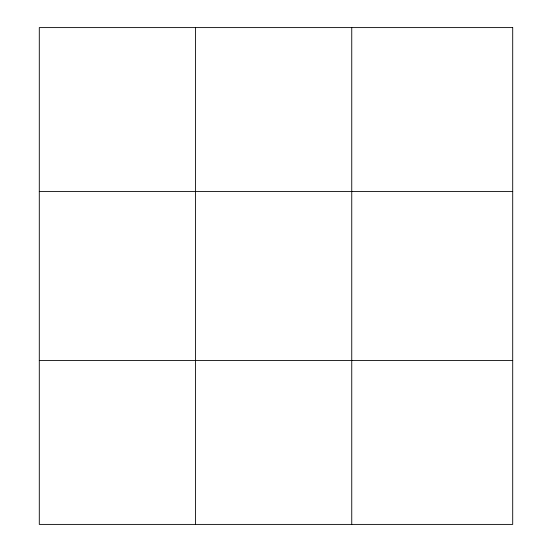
<?xml version="1.0" encoding="UTF-8"?>
<svg xmlns="http://www.w3.org/2000/svg" width="552" height="552" viewBox="0 0 552 552"><rect width="100%" height="100%" fill="white"/><g stroke="black" fill="none" stroke-linecap="round" stroke-linejoin="round"><path stroke-width="0.83" d="M195.518 524.4L195.518 27.6M351.748 524.4L351.748 27.6M39.295 191.544L512.704 191.544M39.295 360.456L512.704 360.456M512.704 27.6L512.704 524.4L39.295 524.4L39.295 27.6L512.704 27.6"/></g></svg>
